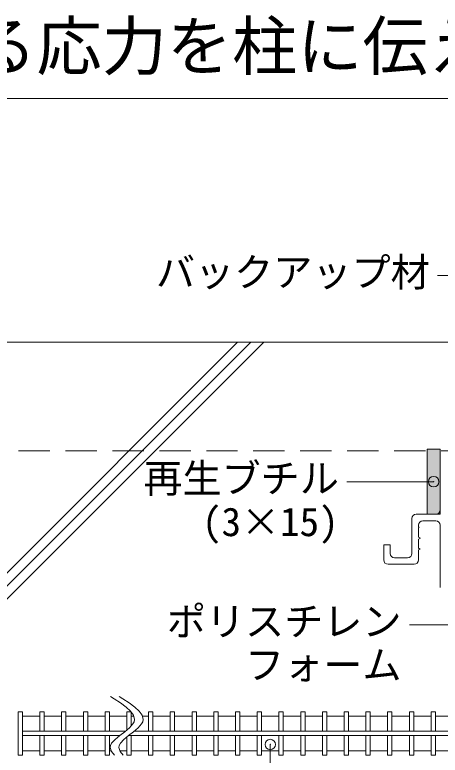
# Model space of a CAD drawing. Units: millimetres on the paper, enlarged 8 times, with parts at other scales. Extents: x -1603 to 1603, y -1111 to 1111.
# Drawn here: x -1064.4 to -933.9, y -237.3 to -10.3 of the extents above; entities that cross this region are included whole.
import ezdxf
from ezdxf.enums import TextEntityAlignment as Align

# ---------------------------------------------------------------- set-up
doc = ezdxf.new("R2010")
doc.units = ezdxf.units.MM
doc.header["$LTSCALE"] = 8
doc.header["$PDMODE"] = 32
doc.header["$PDSIZE"] = 3.2
doc.linetypes.add('DASHED1', pattern=[1.8, 1.2, -0.6])
doc.layers.add('1-0_', color=7, linetype='Continuous', lineweight=9)
doc.layers.add('5-0_通り芯', color=5, linetype='Continuous', lineweight=9)
doc.styles.add('ＭＳ ゴシック', font='')
doc.styles.get('ＭＳ ゴシック').set_extended_font_data('MS Gothic')

msp = doc.modelspace()

# ---------------------------------------------------------------- linework, layer by layer
at = {"layer": '1-0_'}
msp.add_lwpolyline([(-1520, -36), (-40, -36), (-40, -452)], dxfattribs=at)
at = {"layer": '5-0_通り芯', "color": 7}
for p, q in [((-921.333, -90.239), (-934.667, -90.239)), ((-930, -110.667), (-1140, -110.667)), ((-1106.4, -221.067), (-996, -110.667)), ((-1102.4, -221.067), (-992, -110.667)), ((-1102.4, -225.067), (-988, -110.667)), ((-933.867, -145.663), (-933.867, -162.135)), ((-962.533, -153.468), (-935.867, -153.468)), ((-935.2, -163.468), (-941.2, -163.468)), ((-942.533, -164.802), (-942.533, -175.468)), ((-935.2, -165.468), (-939.2, -165.468)), ((-940.533, -166.802), (-940.533, -167.335)), ((-940.533, -167.335), (-940.267, -167.468)), ((-940.533, -167.602), (-940.267, -167.468)), ((-940.533, -167.602), (-940.533, -170.468)), ((-933.867, -166.802), (-933.867, -185.868)), ((-940.533, -170.468), (-939.867, -170.802)), ((-940.533, -171.135), (-939.867, -170.802)), ((-940.533, -171.135), (-940.533, -173.868)), ((-951.2, -177.468), (-951.2, -172.802)), ((-949.2, -172.802), (-951.2, -172.802)), ((-949.2, -175.468), (-949.2, -172.802)), ((-940.533, -173.868), (-940, -174.135)), ((-940.533, -174.402), (-940, -174.135)), ((-940.533, -177.468), (-940.533, -174.402)), ((-947.867, -176.802), (-943.867, -176.802)), ((-949.867, -178.802), (-941.867, -178.802)), ((-943.333, -197.333), (-916.667, -197.333)), ((-986, -234.067), (-986, -257.161))]:
    msp.add_line(p, q, dxfattribs=at)
at = {"layer": '5-0_通り芯', "color": 7, "linetype": 'DASHED1'}
msp.add_line((-420, -144), (-1140, -144), dxfattribs=at)
at = {"layer": '5-0_通り芯', "color": 2}
for p, q in [((-937.867, -143.468), (-933.867, -143.468)), ((-937.867, -163.468), (-937.867, -143.468)), ((-933.867, -143.468), (-933.867, -163.468)), ((-933.867, -163.468), (-937.867, -163.468))]:
    msp.add_line(p, q, dxfattribs=at)
at = {"layer": '5-0_通り芯', "color": 3}
for p, q in [((-1034.992, -219.333), (-1033.842, -220.069)), ((-1033.842, -220.069), (-1031.932, -221.338)), ((-1032.326, -219.333), (-1031.175, -220.069)), ((-1031.175, -220.069), (-1029.266, -221.338)), ((-1031.932, -221.338), (-1030.226, -222.604)), ((-1029.266, -221.338), (-1027.559, -222.604)), ((-1030.226, -222.604), (-1028.852, -223.865)), ((-1028.852, -223.865), (-1027.938, -225.12)), ((-1027.559, -222.604), (-1026.185, -223.865)), ((-1026.185, -223.865), (-1025.271, -225.12)), ((-1027.938, -225.12), (-1027.614, -226.367)), ((-1027.614, -226.367), (-1027.747, -227.086)), ((-1025.271, -225.12), (-1024.947, -226.367)), ((-1024.947, -226.367), (-1025.08, -227.086)), ((-1029.199, -228.962), (-1030.637, -230.14)), ((-1028.116, -227.777), (-1029.199, -228.962)), ((-1027.747, -227.086), (-1028.116, -227.777)), ((-1026.532, -228.962), (-1027.97, -230.14)), ((-1025.449, -227.777), (-1026.532, -228.962)), ((-1025.08, -227.086), (-1025.449, -227.777)), ((-1032.187, -231.313), (-1033.607, -232.483)), ((-1030.637, -230.14), (-1032.187, -231.313)), ((-1029.52, -231.313), (-1030.94, -232.483)), ((-1027.97, -230.14), (-1029.52, -231.313)), ((-1034.653, -233.653), (-1034.992, -234.332)), ((-1033.607, -232.483), (-1034.653, -233.653)), ((-1031.986, -233.653), (-1032.326, -234.332)), ((-1030.94, -232.483), (-1031.986, -233.653)), ((-1034.992, -234.332), (-1035.089, -235.011)), ((-1035.089, -235.011), (-1034.727, -236.185)), ((-1032.326, -234.332), (-1032.422, -235.011)), ((-1032.422, -235.011), (-1032.06, -236.185)), ((-1034.727, -236.185), (-1033.802, -237.36)), ((-1032.06, -236.185), (-1031.135, -237.36))]:
    msp.add_line(p, q, dxfattribs=at)
at = {"layer": '5-0_通り芯'}
for p, q in [((-1063.333, -224), (-1063.333, -237.333)), ((-1062, -224), (-1063.333, -224)), ((-1062, -237.333), (-1062, -224)), ((-1056.667, -224), (-1056.667, -230)), ((-1055.333, -224), (-1056.667, -224)), ((-1055.333, -230), (-1055.333, -224)), ((-1050, -224), (-1050, -230)), ((-1048.667, -224), (-1050, -224)), ((-1048.667, -230), (-1048.667, -224)), ((-1043.333, -224), (-1043.333, -230)), ((-1042, -224), (-1043.333, -224)), ((-1042, -230), (-1042, -224)), ((-1036.667, -224), (-1036.667, -230)), ((-1035.333, -224), (-1036.667, -224)), ((-1035.333, -230), (-1035.333, -224)), ((-1030, -224), (-1030, -229.618)), ((-1028.667, -224), (-1030, -224)), ((-1028.667, -228.38), (-1028.667, -224)), ((-1023.333, -224), (-1023.333, -230)), ((-1022, -224), (-1023.333, -224)), ((-1022, -230), (-1022, -224)), ((-1016.667, -224), (-1016.667, -230)), ((-1015.333, -224), (-1016.667, -224)), ((-1015.333, -230), (-1015.333, -224)), ((-1010, -224), (-1010, -230)), ((-1008.667, -224), (-1010, -224)), ((-1008.667, -230), (-1008.667, -224)), ((-1003.333, -224), (-1003.333, -230)), ((-1002, -224), (-1003.333, -224)), ((-1002, -230), (-1002, -224)), ((-996.667, -224), (-996.667, -230)), ((-995.333, -224), (-996.667, -224)), ((-995.333, -230), (-995.333, -224)), ((-990, -224), (-990, -230)), ((-988.667, -224), (-990, -224)), ((-988.667, -230), (-988.667, -224)), ((-983.333, -224), (-983.333, -230)), ((-982, -224), (-983.333, -224)), ((-982, -230), (-982, -224)), ((-976.667, -224), (-976.667, -230)), ((-975.333, -224), (-976.667, -224)), ((-975.333, -230), (-975.333, -224)), ((-970, -224), (-970, -230)), ((-968.667, -224), (-970, -224)), ((-968.667, -230), (-968.667, -224)), ((-963.333, -224), (-963.333, -230)), ((-962, -224), (-963.333, -224)), ((-962, -230), (-962, -224)), ((-956.667, -224), (-956.667, -230)), ((-955.333, -224), (-956.667, -224)), ((-955.333, -230), (-955.333, -224)), ((-950, -224), (-950, -230)), ((-948.667, -224), (-950, -224)), ((-948.667, -230), (-948.667, -224)), ((-943.333, -224), (-943.333, -230)), ((-942, -224), (-943.333, -224)), ((-942, -230), (-942, -224)), ((-936.667, -224), (-936.667, -230)), ((-935.333, -224), (-936.667, -224)), ((-935.333, -230), (-935.333, -224)), ((-1056.667, -231.333), (-1056.667, -237.333)), ((-1055.333, -237.333), (-1055.333, -231.333)), ((-1050, -231.333), (-1050, -237.333)), ((-1048.667, -237.333), (-1048.667, -231.333)), ((-1043.333, -231.333), (-1043.333, -237.333)), ((-1042, -237.333), (-1042, -231.333)), ((-1036.667, -231.333), (-1036.667, -237.333)), ((-1035.333, -237.333), (-1035.333, -231.333)), ((-1028.667, -237.333), (-1028.667, -231.333)), ((-1023.333, -231.333), (-1023.333, -237.333)), ((-1022, -237.333), (-1022, -231.333)), ((-1016.667, -231.333), (-1016.667, -237.333)), ((-1015.333, -237.333), (-1015.333, -231.333)), ((-1010, -231.333), (-1010, -237.333)), ((-1008.667, -237.333), (-1008.667, -231.333)), ((-1003.333, -231.333), (-1003.333, -237.333)), ((-1002, -237.333), (-1002, -231.333)), ((-996.667, -231.333), (-996.667, -237.333)), ((-995.333, -237.333), (-995.333, -231.333)), ((-990, -231.333), (-990, -237.333)), ((-988.667, -237.333), (-988.667, -231.333)), ((-983.333, -231.333), (-983.333, -237.333)), ((-982, -237.333), (-982, -231.333)), ((-976.667, -231.333), (-976.667, -237.333)), ((-975.333, -237.333), (-975.333, -231.333)), ((-970, -231.333), (-970, -237.333)), ((-968.667, -237.333), (-968.667, -231.333)), ((-963.333, -231.333), (-963.333, -237.333)), ((-962, -237.333), (-962, -231.333)), ((-956.667, -231.333), (-956.667, -237.333)), ((-955.333, -237.333), (-955.333, -231.333)), ((-950, -231.333), (-950, -237.333)), ((-948.667, -237.333), (-948.667, -231.333)), ((-943.333, -231.333), (-943.333, -237.333)), ((-942, -237.333), (-942, -231.333)), ((-936.667, -231.333), (-936.667, -237.333)), ((-935.333, -237.333), (-935.333, -231.333)), ((-1030, -231.708), (-1030, -237.333)), ((-1063.333, -237.333), (-1062, -237.333)), ((-1056.667, -237.333), (-1055.333, -237.333)), ((-1050, -237.333), (-1048.667, -237.333)), ((-1043.333, -237.333), (-1042, -237.333)), ((-1036.667, -237.333), (-1035.333, -237.333)), ((-1030, -237.333), (-1028.667, -237.333)), ((-1023.333, -237.333), (-1022, -237.333)), ((-1016.667, -237.333), (-1015.333, -237.333)), ((-1010, -237.333), (-1008.667, -237.333)), ((-1003.333, -237.333), (-1002, -237.333)), ((-996.667, -237.333), (-995.333, -237.333)), ((-990, -237.333), (-988.667, -237.333)), ((-983.333, -237.333), (-982, -237.333)), ((-976.667, -237.333), (-975.333, -237.333)), ((-970, -237.333), (-968.667, -237.333)), ((-963.333, -237.333), (-962, -237.333)), ((-956.667, -237.333), (-955.333, -237.333)), ((-950, -237.333), (-948.667, -237.333)), ((-943.333, -237.333), (-942, -237.333)), ((-936.667, -237.333), (-935.333, -237.333))]:
    msp.add_line(p, q, dxfattribs=at)
at = {"layer": '5-0_通り芯', "color": 4}
for p, q in [((-1062, -225.333), (-1056.667, -225.333)), ((-1055.333, -225.333), (-1050, -225.333)), ((-1048.667, -225.333), (-1043.333, -225.333)), ((-1042, -225.333), (-1036.667, -225.333)), ((-1035.333, -225.333), (-1030, -225.333)), ((-1028.667, -225.333), (-1027.883, -225.333)), ((-1025.216, -225.333), (-1023.333, -225.333)), ((-1022, -225.333), (-1016.667, -225.333)), ((-1015.333, -225.333), (-1010, -225.333)), ((-1008.667, -225.333), (-1003.333, -225.333)), ((-1002, -225.333), (-996.667, -225.333)), ((-995.333, -225.333), (-990, -225.333)), ((-988.667, -225.333), (-983.333, -225.333)), ((-982, -225.333), (-976.667, -225.333)), ((-975.333, -225.333), (-970, -225.333)), ((-968.667, -225.333), (-963.333, -225.333)), ((-962, -225.333), (-956.667, -225.333)), ((-955.333, -225.333), (-950, -225.333)), ((-948.667, -225.333), (-943.333, -225.333)), ((-942, -225.333), (-936.667, -225.333)), ((-935.333, -225.333), (-930, -225.333)), ((-1062, -230), (-1030.466, -230)), ((-1062, -231.333), (-1032.187, -231.333)), ((-1029.52, -231.333), (-930, -231.333)), ((-1027.8, -230), (-930, -230)), ((-1062, -236), (-1056.667, -236)), ((-1055.333, -236), (-1050, -236)), ((-1048.667, -236), (-1043.333, -236)), ((-1042, -236), (-1036.667, -236)), ((-1035.333, -236), (-1034.784, -236)), ((-1032.117, -236), (-1030, -236)), ((-1028.667, -236), (-1023.333, -236)), ((-1022, -236), (-1016.667, -236)), ((-1015.333, -236), (-1010, -236)), ((-1008.667, -236), (-1003.333, -236)), ((-1002, -236), (-996.667, -236)), ((-995.333, -236), (-990, -236)), ((-988.667, -236), (-983.333, -236)), ((-982, -236), (-976.667, -236)), ((-975.333, -236), (-970, -236)), ((-968.667, -236), (-963.333, -236)), ((-962, -236), (-956.667, -236)), ((-955.333, -236), (-950, -236)), ((-948.667, -236), (-943.333, -236)), ((-942, -236), (-936.667, -236)), ((-935.333, -236), (-930, -236))]:
    msp.add_line(p, q, dxfattribs=at)
at = {"layer": '5-0_通り芯', "color": 7}
for centre, start, end in [((-941.2, -164.802), 90, 180), ((-935.2, -162.135), 270, 360), ((-939.2, -166.802), 90, 180), ((-935.2, -166.802), 360, 90), ((-947.867, -175.468), 180, 270), ((-943.867, -175.468), 270, 360), ((-949.867, -177.468), 180, 270), ((-941.867, -177.468), 270, 360)]:
    msp.add_arc(centre, 1.333, start, end, dxfattribs=at)
at = {"layer": '5-0_通り芯', "color": 2}
for p in [(-935.867, -153.468), (-986, -234.067)]:
    msp.add_point(p, dxfattribs=at)
at = {"layer": '5-0_通り芯', "color": 8}
msp.add_solid([(-933.867, -143.468), (-937.867, -143.468), (-933.867, -163.468), (-937.867, -163.468)], dxfattribs=at)

# ---------------------------------------------------------------- texts
at = {"layer": '1-0_', "style": 'ＭＳ ゴシック'}
msp.add_text('鉛直スリットの振れ止め筋は、面内変形時にかかる応力を柱に伝えないようにするための収縮と、面外拘束に対応できる性能が求められる。', height=14.66, dxfattribs=at).set_placement((-1517.6, -31.6), align=Align.BOTTOM_LEFT)
at = {"layer": '5-0_通り芯', "color": 7, "style": 'ＭＳ ゴシック'}
for s, p in [('バックアップ材', (-1021.067, -96.239)), ('再生ブチル', (-1024.933, -159.468)), ('(3×15)', (-1006.933, -172.802)), ('ポリスチレン', (-1017.733, -203.333)), ('フォーム', (-993.733, -216.667))]:
    msp.add_text(s, height=8.798, dxfattribs=at).set_placement(p, align=Align.BOTTOM_LEFT)

doc.saveas('drawing.dxf')
